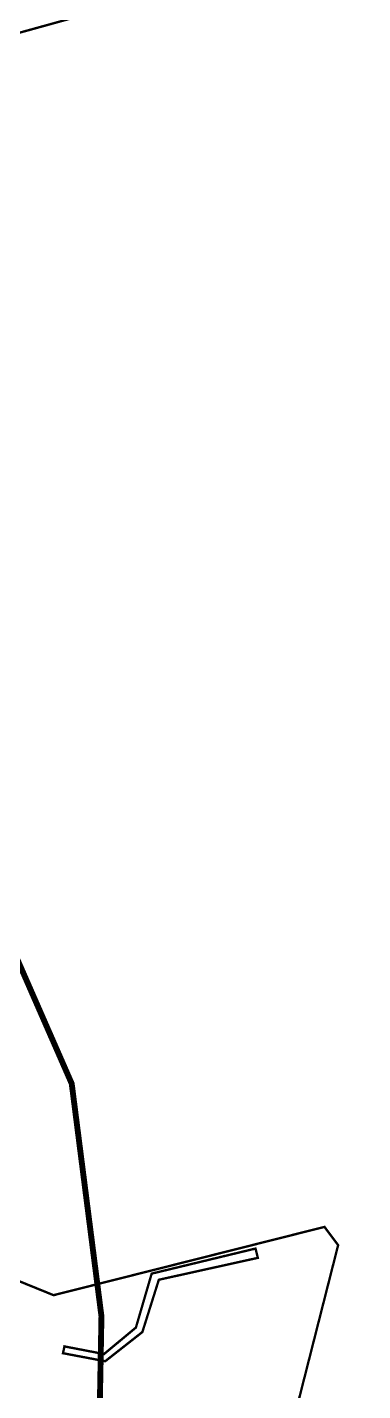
# Model space of a CAD drawing. Header units: metres. Extents: x 561401 to 594056, y 8460144 to 8508504.
# Drawn here: x 572136.4 to 572164.9, y 8461662.1 to 8461777.9 of the extents above; entities that cross this region are included whole.
import ezdxf

# ---------------------------------------------------------------- set-up
doc = ezdxf.new("R2010")
doc.units = ezdxf.units.M
for name, color, linetype in [('1.1. DERECHO DE VIA', 230, 'Continuous'), ('1.2. AFECTADOS BASE GRAFICA ESTATAL NO INSCRITO', 30, 'Continuous'), ('1.7 PIRCA DE PIEDRA', 8, 'Continuous')]:
    doc.layers.add(name, color=color, linetype=linetype)

msp = doc.modelspace()

# ---------------------------------------------------------------- linework, layer by layer
at = {"layer": '1.1. DERECHO DE VIA', "color": 230, "linetype": 'Continuous', "lineweight": 40, "ltscale": 0.2, "const_width": 0.5}
msp.add_lwpolyline([(572078.69, 8461786.17), (572082.94, 8461766.63), (572089.24, 8461747.81), (572103.88, 8461734.31), (572119.37, 8461721.67), (572132.19, 8461706.4), (572140.19, 8461688.15), (572142.72, 8461668.38), (572142.35, 8461648.38), (572141.99, 8461628.38), (572141.62, 8461608.39), (572141.26, 8461588.39), (572140.89, 8461568.39), (572140.53, 8461548.4), (572146.63, 8461530.09), (572164.69, 8461521.94)], dxfattribs=at)
at = {"layer": '1.2. AFECTADOS BASE GRAFICA ESTATAL NO INSCRITO', "color": 64, "linetype": 'Continuous', "lineweight": -3, "const_width": 0.2}
for points in [[(572133.9, 8461776.9), (572149.75, 8461781.28)], [(572155.38, 8461645.11), (572162.85, 8461674.43), (572161.69, 8461675.98), (572138.65, 8461670.18), (572132.81, 8461672.55)]]:
    msp.add_lwpolyline(points, dxfattribs=at)
at = {"layer": '1.7 PIRCA DE PIEDRA', "color": 64, "linetype": 'Continuous', "lineweight": -3, "const_width": 0.2}
msp.add_lwpolyline([(572139.57, 8461665.83), (572142.94, 8461665.18), (572145.65, 8461667.43), (572146.99, 8461672.01), (572155.82, 8461674.14), (572156.02, 8461673.35), (572147.6, 8461671.49), (572146.2, 8461667.05), (572143.04, 8461664.57), (572139.45, 8461665.25)], close=True, dxfattribs=at)

doc.saveas('drawing.dxf')
